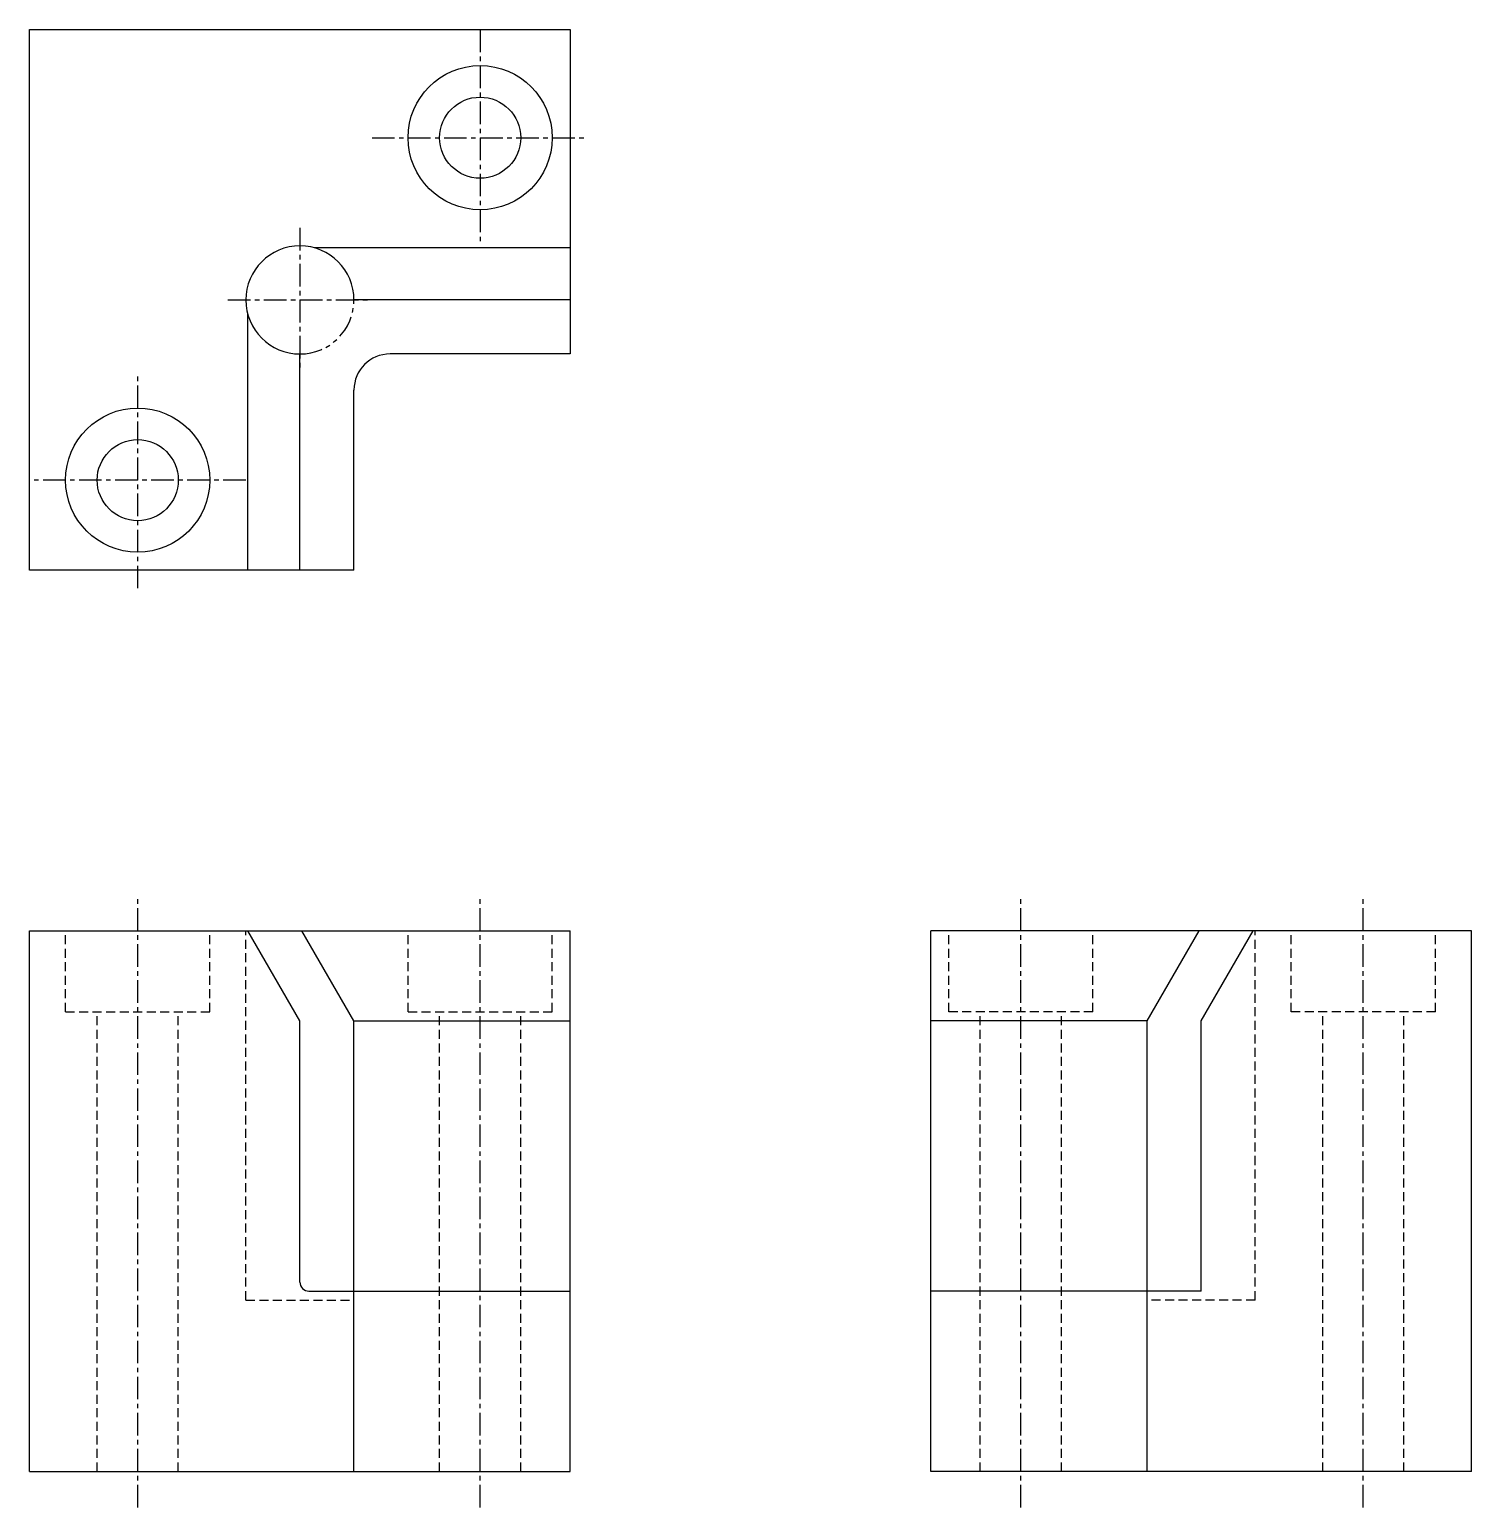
# Model space of a CAD drawing. Extents: x -4331.6 to -4251.6, y -687.8 to -605.8.
import ezdxf

# ---------------------------------------------------------------- set-up
doc = ezdxf.new("R2010")
doc.units = 0
for name, pattern in [('CENTER', [2, 1.25, -0.25, 0.25, -0.25]), ('DASHED', [0.75, 0.5, -0.25]), ('PHANTOM', [2.5, 1.25, -0.25, 0.25, -0.25, 0.25, -0.25])]:
    doc.linetypes.add(name, pattern=pattern)
doc.layers.get('0').update_dxf_attribs({"color": 1, "linetype": 'CONTINUOUS'})
doc.layers.add('CENTER', color=2, linetype='CONTINUOUS')

msp = doc.modelspace()

# ---------------------------------------------------------------- linework, layer by layer
at = {"linetype": 'CONTINUOUS'}
for p, q in [((-4331.633272, -605.810224), (-4301.633272, -605.810224)), ((-4331.633272, -635.810224), (-4331.633272, -605.810224)), ((-4301.633272, -605.810224), (-4301.633272, -623.810224)), ((-4301.633272, -617.923473), (-4315.816775, -617.923473)), ((-4301.633272, -620.810224), (-4313.633272, -620.810224)), ((-4319.520023, -635.810224), (-4319.520023, -621.626721)), ((-4316.633272, -635.810224), (-4316.633272, -623.810224)), ((-4301.633272, -623.810224), (-4311.633272, -623.810224)), ((-4313.633272, -635.810224), (-4313.633272, -625.810224)), ((-4313.633272, -635.810224), (-4331.633272, -635.810224)), ((-4331.633272, -685.810224), (-4331.633272, -655.810224)), ((-4331.633272, -655.810224), (-4301.633272, -655.810224)), ((-4316.633272, -660.810224), (-4319.520023, -655.810224)), ((-4313.633272, -660.810224), (-4316.520023, -655.810224)), ((-4301.633272, -685.810224), (-4301.633272, -655.810224)), ((-4281.633272, -685.810224), (-4281.633272, -655.810224)), ((-4251.633272, -655.810224), (-4281.633272, -655.810224)), ((-4269.633272, -660.810224), (-4266.746521, -655.810224)), ((-4266.633272, -660.810224), (-4263.746521, -655.810224)), ((-4251.633272, -685.810224), (-4251.633272, -655.810224)), ((-4316.633272, -675.310224), (-4316.633272, -660.810224)), ((-4313.633272, -660.810224), (-4301.633272, -660.810224)), ((-4313.633272, -675.810224), (-4313.633272, -660.810224)), ((-4269.633272, -660.810224), (-4281.633272, -660.810224)), ((-4269.633272, -675.810224), (-4269.633272, -660.810224)), ((-4266.633272, -675.810224), (-4266.633272, -660.810224)), ((-4316.133272, -675.810224), (-4301.633272, -675.810224)), ((-4313.633272, -685.810224), (-4313.633272, -675.810224)), ((-4266.633272, -675.810224), (-4281.633272, -675.810224)), ((-4269.633272, -685.810224), (-4269.633272, -675.810224)), ((-4331.633272, -685.810224), (-4301.633272, -685.810224)), ((-4251.633272, -685.810224), (-4281.633272, -685.810224))]:
    msp.add_line(p, q, dxfattribs=at)
at = {"linetype": 'DASHED'}
for p, q in [((-4329.633272, -660.310224), (-4329.633272, -655.810224)), ((-4321.633272, -660.310224), (-4321.633272, -655.810224)), ((-4319.633272, -676.310224), (-4319.633272, -655.810224)), ((-4310.633272, -660.310224), (-4310.633272, -655.810224)), ((-4302.633272, -660.310224), (-4302.633272, -655.810224)), ((-4280.633272, -660.310224), (-4280.633272, -655.810224)), ((-4272.633272, -660.310224), (-4272.633272, -655.810224)), ((-4263.633272, -676.310224), (-4263.633272, -655.810224)), ((-4261.633272, -660.310224), (-4261.633272, -655.810224)), ((-4253.633272, -660.310224), (-4253.633272, -655.810224)), ((-4329.633272, -660.310224), (-4321.633272, -660.310224)), ((-4327.883272, -685.810224), (-4327.883272, -660.310224)), ((-4323.383272, -685.810224), (-4323.383272, -660.310224)), ((-4310.633272, -660.310224), (-4302.633272, -660.310224)), ((-4308.883272, -685.810224), (-4308.883272, -660.310224)), ((-4304.383272, -685.810224), (-4304.383272, -660.310224)), ((-4272.633272, -660.310224), (-4280.633272, -660.310224)), ((-4278.883272, -685.810224), (-4278.883272, -660.310224)), ((-4274.383272, -685.810224), (-4274.383272, -660.310224)), ((-4253.633272, -660.310224), (-4261.633272, -660.310224)), ((-4259.883272, -685.810224), (-4259.883272, -660.310224)), ((-4255.383272, -685.810224), (-4255.383272, -660.310224)), ((-4319.633272, -676.310224), (-4313.633272, -676.310224)), ((-4313.633272, -676.310224), (-4313.633272, -675.810224)), ((-4269.633272, -676.310224), (-4269.633272, -675.810224)), ((-4263.633272, -676.310224), (-4269.633272, -676.310224))]:
    msp.add_line(p, q, dxfattribs=at)
at = {"linetype": 'CONTINUOUS'}
for centre, radius in [((-4306.633272, -611.810224), 4), ((-4306.633272, -611.810224), 2.25), ((-4325.633272, -630.810224), 4), ((-4325.633272, -630.810224), 2.25)]:
    msp.add_circle(centre, radius, dxfattribs=at)
for centre, radius, start, end in [((-4316.633272, -620.810224), 3, 0, 270), ((-4311.633272, -625.810224), 2, 90, 180), ((-4316.133272, -675.310224), 0.5, 180, 270)]:
    msp.add_arc(centre, radius, start, end, dxfattribs=at)
at = {"linetype": 'PHANTOM'}
msp.add_arc((-4316.633272, -620.810224), 3, 270, 360, dxfattribs=at)
at = {"layer": 'CENTER', "linetype": 'CENTER'}
for p, q in [((-4306.633272, -605.810224), (-4306.633272, -617.810224)), ((-4312.633272, -611.810224), (-4300.633272, -611.810224)), ((-4316.633272, -616.810224), (-4316.633272, -624.810224)), ((-4320.633272, -620.810224), (-4312.633272, -620.810224)), ((-4325.633272, -636.810224), (-4325.633272, -624.810224)), ((-4319.633272, -630.810224), (-4331.633272, -630.810224)), ((-4325.633272, -687.810224), (-4325.633272, -653.810224)), ((-4306.633272, -687.810224), (-4306.633272, -653.810224)), ((-4276.633272, -687.810224), (-4276.633272, -653.810224)), ((-4257.633272, -687.810224), (-4257.633272, -653.810224))]:
    msp.add_line(p, q, dxfattribs=at)

doc.saveas('drawing.dxf')
